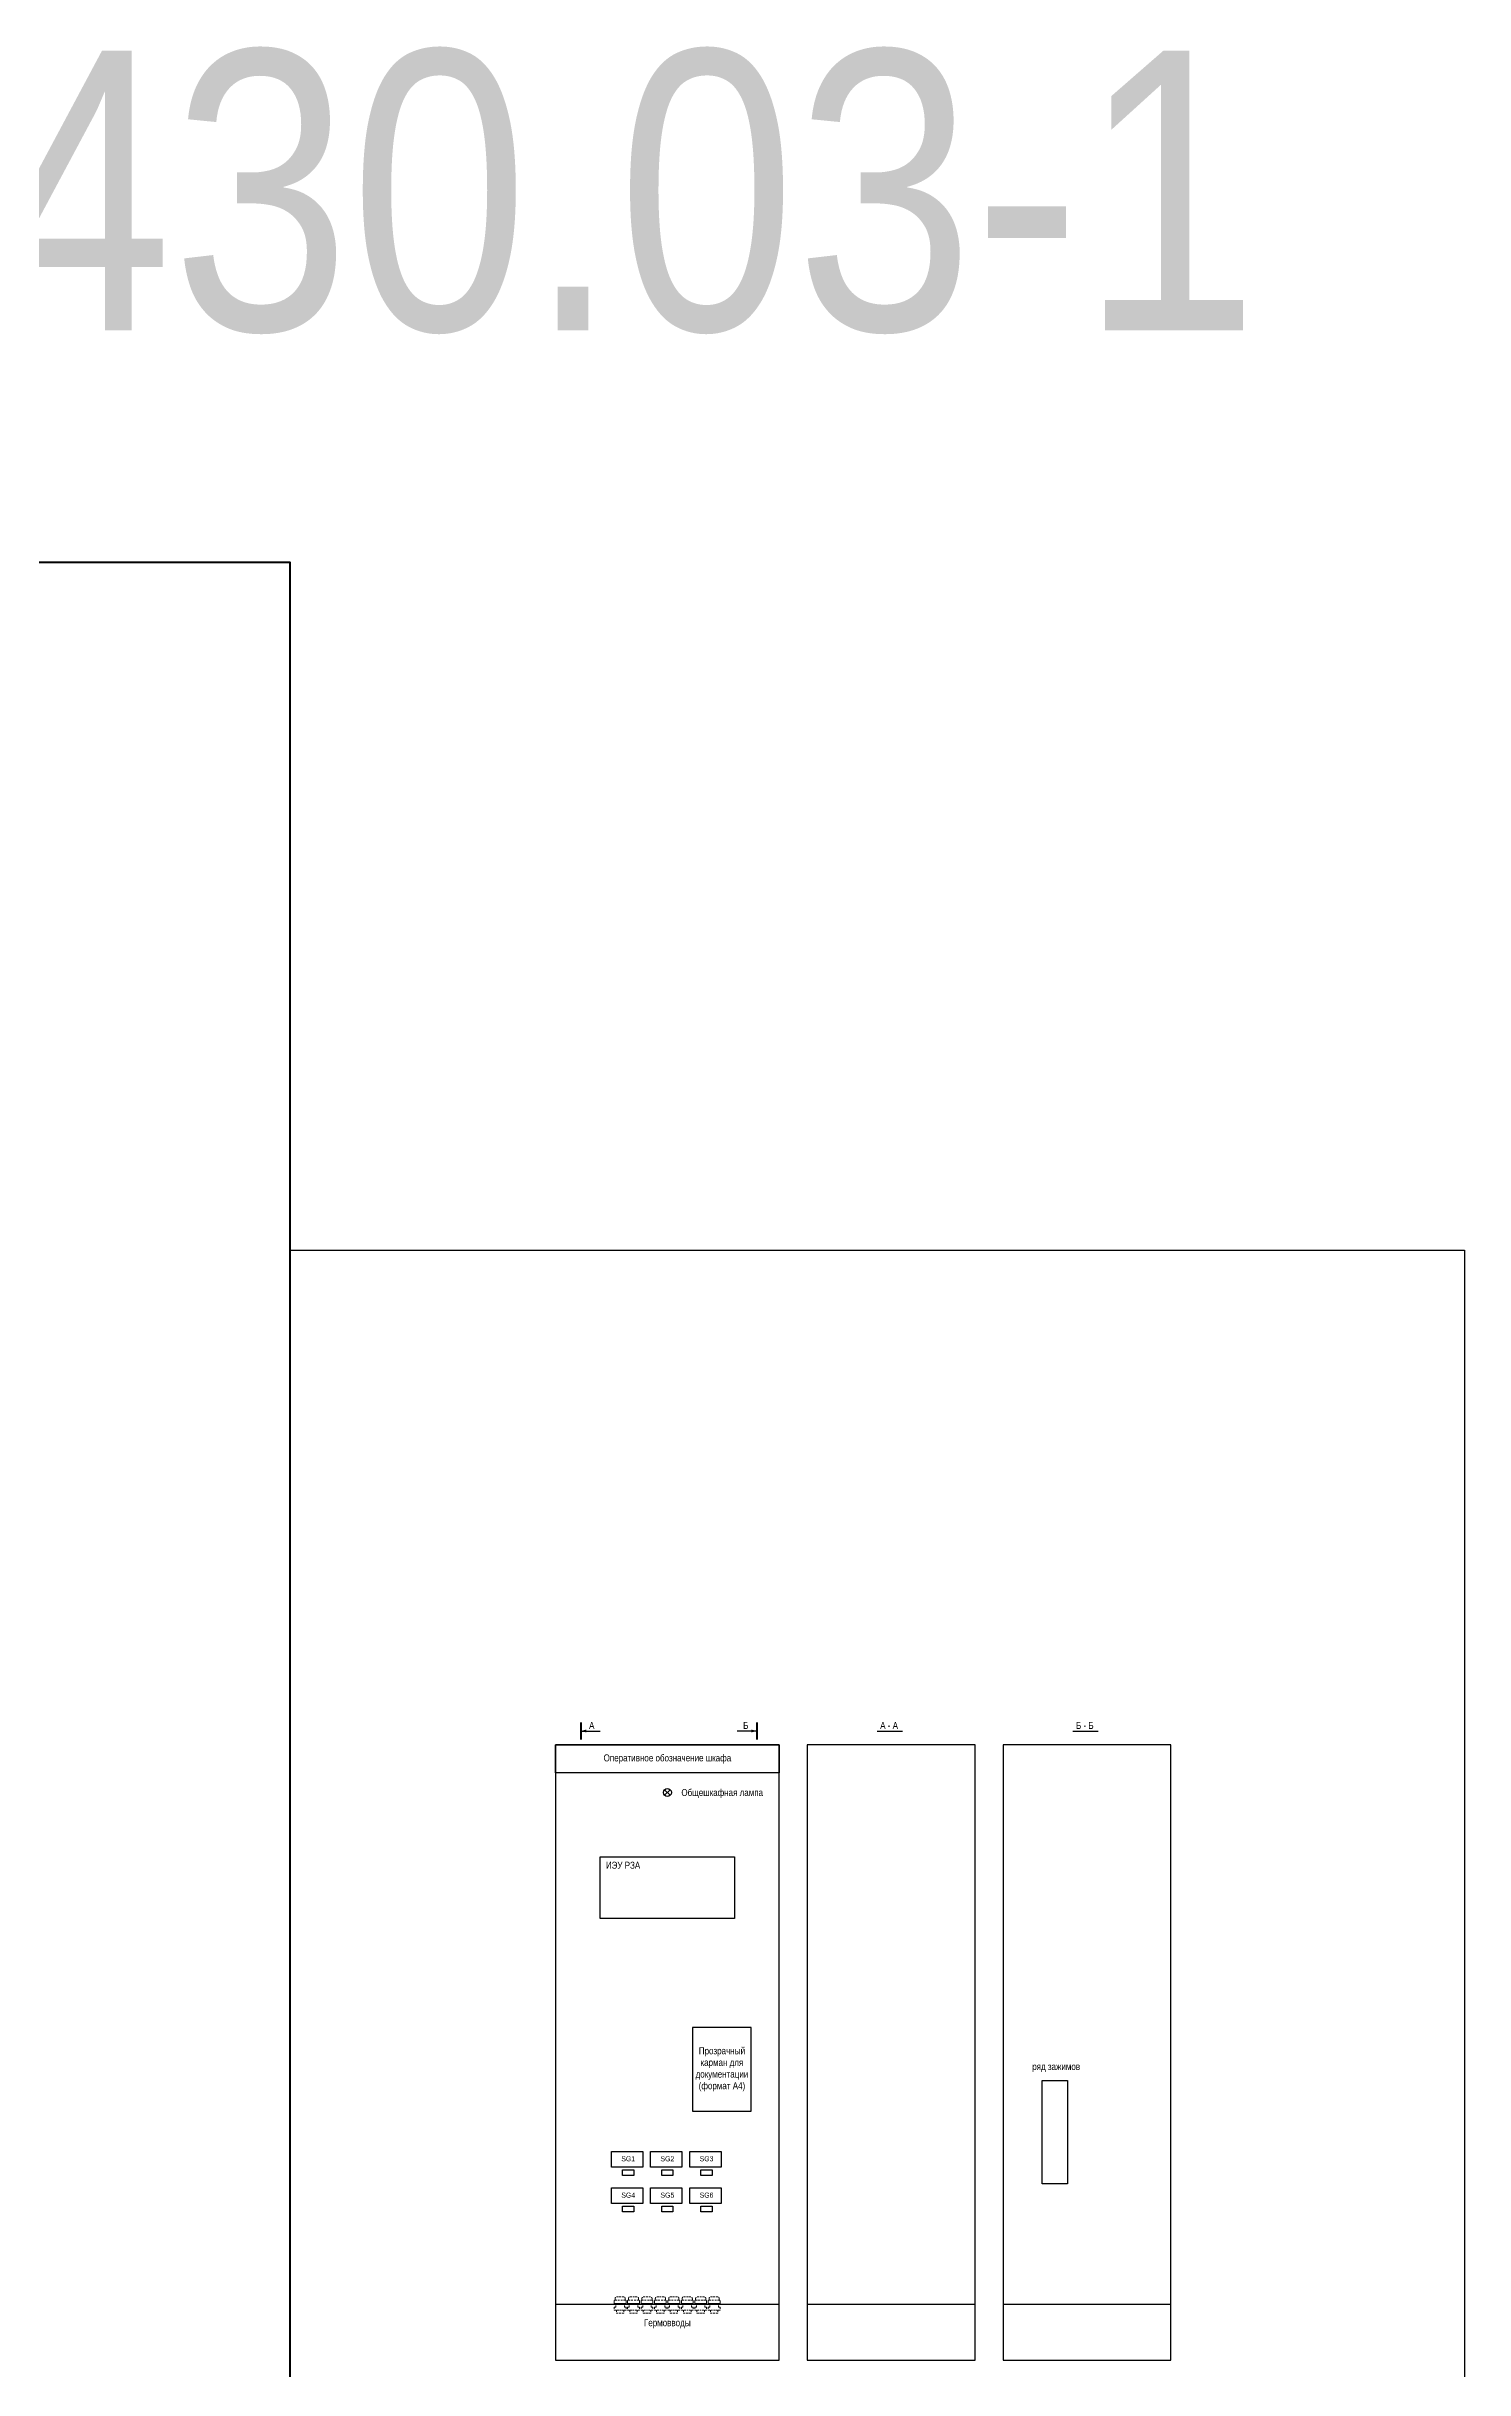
# Model space of a CAD drawing. Header units: millimetres. Extents: x 25558 to 49929, y 1902 to 19390.
# Drawn here: x 30859 to 31366, y 6163 to 6993 of the extents above; entities that cross this region are included whole.
import ezdxf
from ezdxf.enums import TextEntityAlignment as Align

# ---------------------------------------------------------------- set-up
doc = ezdxf.new("R2010")
doc.units = ezdxf.units.MM
doc.linetypes.add('штриховая2', pattern=[9.525, 6.35, -3.175])
for name, color, linetype, lineweight in [('Основная', 7, 'Continuous', 30), ('Толстая', 7, 'Continuous', 53), ('Тонкая', 7, 'Continuous', 5)]:
    doc.layers.add(name, color=color, linetype=linetype, lineweight=lineweight)
doc.styles.add('Narrow', font='ARIALN.TTF')

msp = doc.modelspace()

# ---------------------------------------------------------------- linework, layer by layer
at = {"linetype": 'штриховая2', "lineweight": 13, "ltscale": 0.1}
for p, q in [((31061.99, 6187.25), (31061.99, 6186)), ((31061.99, 6186), (31061.99, 6187.25)), ((31061.99, 6184.94), (31061.99, 6183.89)), ((31061.99, 6184.94), (31062.56, 6184.94)), ((31061.99, 6183.89), (31064.1, 6183.89)), ((31062.28, 6187.92), (31062.28, 6187.44)), ((31062.28, 6187.44), (31064.1, 6187.44)), ((31062.56, 6184.94), (31062.56, 6186)), ((31062.76, 6183.89), (31062.76, 6182.83)), ((31062.76, 6182.83), (31064.1, 6182.83)), ((31062.85, 6188.59), (31064.1, 6188.59)), ((31065.35, 6188.59), (31064.1, 6188.59)), ((31065.92, 6187.44), (31064.1, 6187.44)), ((31066.21, 6183.89), (31064.1, 6183.89)), ((31065.44, 6182.83), (31064.1, 6182.83)), ((31065.44, 6183.89), (31065.44, 6182.83)), ((31065.64, 6184.94), (31065.64, 6186)), ((31066.21, 6184.94), (31065.64, 6184.94)), ((31065.92, 6187.92), (31065.92, 6187.44)), ((31066.21, 6187.25), (31066.21, 6186)), ((31066.21, 6186), (31066.21, 6187.25)), ((31066.21, 6184.94), (31066.21, 6183.89)), ((31066.79, 6184.94), (31066.79, 6183.89)), ((31066.79, 6184.94), (31067.36, 6184.94)), ((31066.79, 6183.89), (31068.9, 6183.89)), ((31067.08, 6187.92), (31067.08, 6187.44)), ((31067.08, 6187.44), (31068.9, 6187.44)), ((31067.36, 6184.94), (31067.36, 6186)), ((31067.56, 6183.89), (31067.56, 6182.83)), ((31067.56, 6182.83), (31068.9, 6182.83)), ((31067.65, 6188.59), (31068.9, 6188.59)), ((31070.15, 6188.59), (31068.9, 6188.59)), ((31070.72, 6187.44), (31068.9, 6187.44)), ((31071.01, 6183.89), (31068.9, 6183.89)), ((31070.24, 6182.83), (31068.9, 6182.83)), ((31070.24, 6183.89), (31070.24, 6182.83)), ((31070.44, 6184.94), (31070.44, 6186)), ((31071.01, 6184.94), (31070.44, 6184.94)), ((31070.72, 6187.92), (31070.72, 6187.44)), ((31071.01, 6187.25), (31071.01, 6186)), ((31071.01, 6186), (31071.01, 6187.25)), ((31071.01, 6184.94), (31071.01, 6183.89)), ((31071.59, 6187.25), (31071.59, 6186)), ((31071.59, 6186), (31071.59, 6187.25)), ((31071.59, 6184.94), (31071.59, 6183.89)), ((31071.59, 6184.94), (31072.16, 6184.94)), ((31071.59, 6183.89), (31073.7, 6183.89)), ((31071.88, 6187.92), (31071.88, 6187.44)), ((31071.88, 6187.44), (31073.7, 6187.44)), ((31072.16, 6184.94), (31072.16, 6186)), ((31072.36, 6183.89), (31072.36, 6182.83)), ((31072.36, 6182.83), (31073.7, 6182.83)), ((31072.45, 6188.59), (31073.7, 6188.59)), ((31074.95, 6188.59), (31073.7, 6188.59)), ((31075.52, 6187.44), (31073.7, 6187.44)), ((31075.81, 6183.89), (31073.7, 6183.89)), ((31075.04, 6182.83), (31073.7, 6182.83)), ((31075.04, 6183.89), (31075.04, 6182.83)), ((31075.24, 6184.94), (31075.24, 6186)), ((31075.81, 6184.94), (31075.24, 6184.94)), ((31075.52, 6187.92), (31075.52, 6187.44)), ((31075.81, 6187.25), (31075.81, 6186)), ((31075.81, 6186), (31075.81, 6187.25)), ((31075.81, 6184.94), (31075.81, 6183.89)), ((31076.39, 6187.25), (31076.39, 6186)), ((31076.39, 6186), (31076.39, 6187.25)), ((31076.39, 6184.94), (31076.39, 6183.89)), ((31076.39, 6184.94), (31076.96, 6184.94)), ((31076.39, 6183.89), (31078.5, 6183.89)), ((31076.68, 6187.92), (31076.68, 6187.44)), ((31076.68, 6187.44), (31078.5, 6187.44)), ((31076.96, 6184.94), (31076.96, 6186)), ((31077.16, 6183.89), (31077.16, 6182.83)), ((31077.16, 6182.83), (31078.5, 6182.83)), ((31077.25, 6188.59), (31078.5, 6188.59)), ((31079.75, 6188.59), (31078.5, 6188.59)), ((31080.32, 6187.44), (31078.5, 6187.44)), ((31080.61, 6183.89), (31078.5, 6183.89)), ((31079.84, 6182.83), (31078.5, 6182.83)), ((31079.84, 6183.89), (31079.84, 6182.83)), ((31080.04, 6184.94), (31080.04, 6186)), ((31080.61, 6184.94), (31080.04, 6184.94)), ((31080.32, 6187.92), (31080.32, 6187.44)), ((31080.61, 6187.25), (31080.61, 6186)), ((31080.61, 6186), (31080.61, 6187.25)), ((31080.61, 6184.94), (31080.61, 6183.89)), ((31081.19, 6187.25), (31081.19, 6186)), ((31081.19, 6186), (31081.19, 6187.25)), ((31081.19, 6187.25), (31081.19, 6186)), ((31081.19, 6186), (31081.19, 6187.25)), ((31081.19, 6184.94), (31081.19, 6183.89)), ((31081.19, 6184.94), (31081.76, 6184.94)), ((31081.19, 6184.94), (31081.19, 6183.89)), ((31081.19, 6183.89), (31083.3, 6183.89)), ((31081.48, 6187.92), (31081.48, 6187.44)), ((31081.48, 6187.44), (31083.3, 6187.44)), ((31081.76, 6184.94), (31081.76, 6186)), ((31081.96, 6183.89), (31081.96, 6182.83)), ((31081.96, 6182.83), (31083.3, 6182.83)), ((31082.05, 6188.59), (31083.3, 6188.59)), ((31084.55, 6188.59), (31083.3, 6188.59)), ((31085.12, 6187.44), (31083.3, 6187.44)), ((31085.41, 6183.89), (31083.3, 6183.89)), ((31084.64, 6182.83), (31083.3, 6182.83)), ((31084.64, 6183.89), (31084.64, 6182.83)), ((31084.84, 6184.94), (31084.84, 6186)), ((31085.41, 6184.94), (31084.84, 6184.94)), ((31085.12, 6187.92), (31085.12, 6187.44)), ((31085.41, 6187.25), (31085.41, 6186)), ((31085.41, 6186), (31085.41, 6187.25)), ((31085.41, 6184.94), (31085.41, 6183.89)), ((31085.99, 6187.25), (31085.99, 6186)), ((31085.99, 6186), (31085.99, 6187.25)), ((31085.99, 6184.94), (31085.99, 6183.89)), ((31085.99, 6184.94), (31086.56, 6184.94)), ((31085.99, 6183.89), (31088.1, 6183.89)), ((31086.28, 6187.92), (31086.28, 6187.44)), ((31086.28, 6187.44), (31088.1, 6187.44)), ((31086.56, 6184.94), (31086.56, 6186)), ((31086.76, 6183.89), (31086.76, 6182.83)), ((31086.76, 6182.83), (31088.1, 6182.83)), ((31086.85, 6188.59), (31088.1, 6188.59)), ((31089.35, 6188.59), (31088.1, 6188.59)), ((31089.92, 6187.44), (31088.1, 6187.44)), ((31090.21, 6183.89), (31088.1, 6183.89)), ((31089.44, 6182.83), (31088.1, 6182.83)), ((31089.44, 6183.89), (31089.44, 6182.83)), ((31089.64, 6184.94), (31089.64, 6186)), ((31090.21, 6184.94), (31089.64, 6184.94)), ((31089.92, 6187.92), (31089.92, 6187.44)), ((31090.21, 6187.25), (31090.21, 6186)), ((31090.21, 6186), (31090.21, 6187.25)), ((31090.21, 6184.94), (31090.21, 6183.89)), ((31090.79, 6187.25), (31090.79, 6186)), ((31090.79, 6186), (31090.79, 6187.25)), ((31090.79, 6184.94), (31090.79, 6183.89)), ((31090.79, 6184.94), (31091.36, 6184.94)), ((31090.79, 6183.89), (31092.9, 6183.89)), ((31091.08, 6187.92), (31091.08, 6187.44)), ((31091.08, 6187.44), (31092.9, 6187.44)), ((31091.36, 6184.94), (31091.36, 6186)), ((31091.56, 6183.89), (31091.56, 6182.83)), ((31091.56, 6182.83), (31092.9, 6182.83)), ((31091.65, 6188.59), (31092.9, 6188.59)), ((31094.15, 6188.59), (31092.9, 6188.59)), ((31094.72, 6187.44), (31092.9, 6187.44)), ((31095.01, 6183.89), (31092.9, 6183.89)), ((31094.24, 6182.83), (31092.9, 6182.83)), ((31094.24, 6183.89), (31094.24, 6182.83)), ((31094.44, 6184.94), (31094.44, 6186)), ((31095.01, 6184.94), (31094.44, 6184.94)), ((31094.72, 6187.92), (31094.72, 6187.44)), ((31095.01, 6187.25), (31095.01, 6186)), ((31095.01, 6186), (31095.01, 6187.25)), ((31095.01, 6184.94), (31095.01, 6183.89)), ((31095.59, 6187.25), (31095.59, 6186)), ((31095.59, 6186), (31095.59, 6187.25)), ((31095.59, 6184.94), (31095.59, 6183.89)), ((31095.59, 6184.94), (31096.16, 6184.94)), ((31095.59, 6183.89), (31097.7, 6183.89)), ((31095.88, 6187.92), (31095.88, 6187.44)), ((31095.88, 6187.44), (31097.7, 6187.44)), ((31096.16, 6184.94), (31096.16, 6186)), ((31096.36, 6183.89), (31096.36, 6182.83)), ((31096.36, 6182.83), (31097.7, 6182.83)), ((31096.45, 6188.59), (31097.7, 6188.59)), ((31098.95, 6188.59), (31097.7, 6188.59)), ((31099.52, 6187.44), (31097.7, 6187.44)), ((31099.81, 6183.89), (31097.7, 6183.89)), ((31099.04, 6182.83), (31097.7, 6182.83)), ((31099.04, 6183.89), (31099.04, 6182.83)), ((31099.24, 6184.94), (31099.24, 6186)), ((31099.81, 6184.94), (31099.24, 6184.94)), ((31099.52, 6187.92), (31099.52, 6187.44)), ((31099.81, 6187.25), (31099.81, 6186)), ((31099.81, 6186), (31099.81, 6187.25)), ((31099.81, 6184.94), (31099.81, 6183.89))]:
    msp.add_line(p, q, dxfattribs=at)
msp.add_lwpolyline([(31366, 6563), (31366, 5969), (30946, 5969), (30946, 6563)], close=True)
for points in [[(31061.99, 6187.25), (31062.02, 6187.3), (31062.09, 6187.36), (31062.14, 6187.4), (31062.19, 6187.42), (31062.25, 6187.43), (31062.28, 6187.44)], [(31062.28, 6187.92), (31062.29, 6188.1), (31062.32, 6188.23), (31062.38, 6188.36), (31062.47, 6188.47), (31062.58, 6188.54), (31062.72, 6188.59), (31062.95, 6188.59)], [(31065.92, 6187.92), (31065.91, 6188.1), (31065.88, 6188.23), (31065.82, 6188.36), (31065.74, 6188.47), (31065.63, 6188.54), (31065.48, 6188.59), (31065.25, 6188.59)], [(31066.21, 6187.25), (31066.18, 6187.3), (31066.11, 6187.36), (31066.06, 6187.4), (31066.01, 6187.42), (31065.95, 6187.43), (31065.92, 6187.44)], [(31066.79, 6187.25), (31066.82, 6187.3), (31066.89, 6187.36), (31066.94, 6187.4), (31066.99, 6187.42), (31067.05, 6187.43), (31067.08, 6187.44)], [(31067.08, 6187.92), (31067.09, 6188.1), (31067.12, 6188.23), (31067.18, 6188.36), (31067.27, 6188.47), (31067.38, 6188.54), (31067.52, 6188.59), (31067.75, 6188.59)], [(31070.72, 6187.92), (31070.71, 6188.1), (31070.68, 6188.23), (31070.62, 6188.36), (31070.54, 6188.47), (31070.43, 6188.54), (31070.28, 6188.59), (31070.05, 6188.59)], [(31071.01, 6187.25), (31070.98, 6187.3), (31070.91, 6187.36), (31070.86, 6187.4), (31070.81, 6187.42), (31070.75, 6187.43), (31070.72, 6187.44)], [(31071.59, 6187.25), (31071.62, 6187.3), (31071.69, 6187.36), (31071.74, 6187.4), (31071.79, 6187.42), (31071.85, 6187.43), (31071.88, 6187.44)], [(31071.88, 6187.92), (31071.89, 6188.1), (31071.92, 6188.23), (31071.98, 6188.36), (31072.07, 6188.47), (31072.18, 6188.54), (31072.32, 6188.59), (31072.55, 6188.59)], [(31075.52, 6187.92), (31075.51, 6188.1), (31075.48, 6188.23), (31075.42, 6188.36), (31075.34, 6188.47), (31075.23, 6188.54), (31075.08, 6188.59), (31074.85, 6188.59)], [(31075.81, 6187.25), (31075.78, 6187.3), (31075.71, 6187.36), (31075.66, 6187.4), (31075.61, 6187.42), (31075.55, 6187.43), (31075.52, 6187.44)], [(31076.39, 6187.25), (31076.42, 6187.3), (31076.49, 6187.36), (31076.54, 6187.4), (31076.59, 6187.42), (31076.65, 6187.43), (31076.68, 6187.44)], [(31076.68, 6187.92), (31076.69, 6188.1), (31076.72, 6188.23), (31076.78, 6188.36), (31076.87, 6188.47), (31076.98, 6188.54), (31077.12, 6188.59), (31077.35, 6188.59)], [(31080.32, 6187.92), (31080.31, 6188.1), (31080.28, 6188.23), (31080.22, 6188.36), (31080.14, 6188.47), (31080.03, 6188.54), (31079.88, 6188.59), (31079.65, 6188.59)], [(31080.61, 6187.25), (31080.58, 6187.3), (31080.51, 6187.36), (31080.46, 6187.4), (31080.41, 6187.42), (31080.35, 6187.43), (31080.32, 6187.44)], [(31081.19, 6187.25), (31081.22, 6187.3), (31081.29, 6187.36), (31081.34, 6187.4), (31081.39, 6187.42), (31081.45, 6187.43), (31081.48, 6187.44)], [(31081.48, 6187.92), (31081.49, 6188.1), (31081.52, 6188.23), (31081.58, 6188.36), (31081.67, 6188.47), (31081.78, 6188.54), (31081.92, 6188.59), (31082.15, 6188.59)], [(31085.12, 6187.92), (31085.11, 6188.1), (31085.08, 6188.23), (31085.02, 6188.36), (31084.94, 6188.47), (31084.83, 6188.54), (31084.68, 6188.59), (31084.45, 6188.59)], [(31085.41, 6187.25), (31085.38, 6187.3), (31085.31, 6187.36), (31085.26, 6187.4), (31085.21, 6187.42), (31085.15, 6187.43), (31085.12, 6187.44)], [(31085.99, 6187.25), (31086.02, 6187.3), (31086.09, 6187.36), (31086.14, 6187.4), (31086.19, 6187.42), (31086.25, 6187.43), (31086.28, 6187.44)], [(31086.28, 6187.92), (31086.29, 6188.1), (31086.32, 6188.23), (31086.38, 6188.36), (31086.47, 6188.47), (31086.58, 6188.54), (31086.72, 6188.59), (31086.95, 6188.59)], [(31089.92, 6187.92), (31089.91, 6188.1), (31089.88, 6188.23), (31089.82, 6188.36), (31089.74, 6188.47), (31089.63, 6188.54), (31089.48, 6188.59), (31089.25, 6188.59)], [(31090.21, 6187.25), (31090.18, 6187.3), (31090.11, 6187.36), (31090.06, 6187.4), (31090.01, 6187.42), (31089.95, 6187.43), (31089.92, 6187.44)], [(31090.79, 6187.25), (31090.82, 6187.3), (31090.89, 6187.36), (31090.94, 6187.4), (31090.99, 6187.42), (31091.05, 6187.43), (31091.08, 6187.44)], [(31091.08, 6187.92), (31091.09, 6188.1), (31091.12, 6188.23), (31091.18, 6188.36), (31091.27, 6188.47), (31091.38, 6188.54), (31091.52, 6188.59), (31091.75, 6188.59)], [(31094.72, 6187.92), (31094.71, 6188.1), (31094.68, 6188.23), (31094.62, 6188.36), (31094.54, 6188.47), (31094.43, 6188.54), (31094.28, 6188.59), (31094.05, 6188.59)], [(31095.01, 6187.25), (31094.98, 6187.3), (31094.91, 6187.36), (31094.86, 6187.4), (31094.81, 6187.42), (31094.75, 6187.43), (31094.72, 6187.44)], [(31095.59, 6187.25), (31095.62, 6187.3), (31095.69, 6187.36), (31095.74, 6187.4), (31095.79, 6187.42), (31095.85, 6187.43), (31095.88, 6187.44)], [(31095.88, 6187.92), (31095.89, 6188.1), (31095.92, 6188.23), (31095.98, 6188.36), (31096.07, 6188.47), (31096.18, 6188.54), (31096.32, 6188.59), (31096.55, 6188.59)], [(31099.52, 6187.92), (31099.51, 6188.1), (31099.48, 6188.23), (31099.42, 6188.36), (31099.34, 6188.47), (31099.23, 6188.54), (31099.08, 6188.59), (31098.85, 6188.59)], [(31099.81, 6187.25), (31099.78, 6187.3), (31099.71, 6187.36), (31099.66, 6187.4), (31099.61, 6187.42), (31099.55, 6187.43), (31099.52, 6187.44)]]:
    msp.add_spline(points, degree=3, dxfattribs=at)
at = {"layer": 'Основная', "ltscale": 100}
msp.add_line((31041, 6186), (31121, 6186), dxfattribs=at)
at = {"layer": 'Основная', "linetype": 'штриховая2', "lineweight": 13, "ltscale": 1000}
for p, q in [((31061.99, 6186.19), (31064.1, 6186.19)), ((31061.99, 6186), (31064.1, 6186)), ((31062.56, 6186), (31061.99, 6186)), ((31066.21, 6186.19), (31064.1, 6186.19)), ((31066.21, 6186), (31064.1, 6186)), ((31065.64, 6186), (31066.21, 6186)), ((31066.79, 6187.25), (31066.79, 6186)), ((31066.79, 6186), (31066.79, 6187.25)), ((31066.79, 6186.19), (31068.9, 6186.19)), ((31066.79, 6186), (31068.9, 6186)), ((31067.36, 6186), (31066.79, 6186)), ((31071.01, 6186.19), (31068.9, 6186.19)), ((31071.01, 6186), (31068.9, 6186)), ((31070.44, 6186), (31071.01, 6186)), ((31071.59, 6186.19), (31073.7, 6186.19)), ((31071.59, 6186), (31073.7, 6186)), ((31072.16, 6186), (31071.59, 6186)), ((31075.81, 6186.19), (31073.7, 6186.19)), ((31075.81, 6186), (31073.7, 6186)), ((31075.24, 6186), (31075.81, 6186)), ((31076.39, 6186.19), (31078.5, 6186.19)), ((31076.39, 6186), (31078.5, 6186)), ((31076.96, 6186), (31076.39, 6186)), ((31080.61, 6186.19), (31078.5, 6186.19)), ((31080.61, 6186), (31078.5, 6186)), ((31080.04, 6186), (31080.61, 6186)), ((31081.19, 6186.19), (31083.3, 6186.19)), ((31081.19, 6186), (31083.3, 6186)), ((31081.76, 6186), (31081.19, 6186)), ((31085.41, 6186.19), (31083.3, 6186.19)), ((31085.41, 6186), (31083.3, 6186)), ((31084.84, 6186), (31085.41, 6186)), ((31085.99, 6186.19), (31088.1, 6186.19)), ((31085.99, 6186), (31088.1, 6186)), ((31086.56, 6186), (31085.99, 6186)), ((31090.21, 6186.19), (31088.1, 6186.19)), ((31090.21, 6186), (31088.1, 6186)), ((31089.64, 6186), (31090.21, 6186)), ((31090.79, 6186.19), (31092.9, 6186.19)), ((31090.79, 6186), (31092.9, 6186)), ((31091.36, 6186), (31090.79, 6186)), ((31095.01, 6186.19), (31092.9, 6186.19)), ((31095.01, 6186), (31092.9, 6186)), ((31094.44, 6186), (31095.01, 6186)), ((31095.59, 6186.19), (31097.7, 6186.19)), ((31095.59, 6186), (31097.7, 6186)), ((31096.16, 6186), (31095.59, 6186)), ((31099.81, 6186.19), (31097.7, 6186.19)), ((31099.81, 6186), (31097.7, 6186)), ((31099.24, 6186), (31099.81, 6186))]:
    msp.add_line(p, q, dxfattribs=at)
at = {"layer": 'Основная', "ltscale": 100}
for points in [[(31050, 6391, 0, 1, 0), (31052, 6391, 0, 0, 0)], [(31113, 6391, 0, 1, 0), (31111, 6391, 0, 0, 0)]]:
    msp.add_lwpolyline(points, format="xyseb", dxfattribs=at)
for points in [[(31050, 6391), (31057, 6391)], [(31113, 6391), (31106, 6391)], [(31156, 6391), (31165, 6391)], [(31226, 6391), (31235, 6391)], [(31080, 6370), (31082, 6368)], [(31080, 6368), (31082, 6370)], [(31131, 6186), (31191, 6186)], [(31201, 6186), (31261, 6186)]]:
    msp.add_lwpolyline(points, dxfattribs=at)
at = {"layer": 'Основная'}
for points in [[(31041, 6166), (31121, 6166), (31121, 6386), (31041, 6386)], [(31191, 6386), (31131, 6386), (31131, 6166), (31191, 6166)], [(31261, 6386), (31201, 6386), (31201, 6166), (31261, 6166)], [(31057, 6346), (31105, 6346), (31105, 6324), (31057, 6324)], [(31090, 6255), (31111, 6255), (31111, 6285), (31090, 6285)], [(31215, 6266), (31224, 6266), (31224, 6229), (31215, 6229)], [(31065, 6234), (31069, 6234), (31069, 6232), (31065, 6232)], [(31079, 6234), (31083, 6234), (31083, 6232), (31079, 6232)], [(31093, 6234), (31097, 6234), (31097, 6232), (31093, 6232)], [(31065, 6221), (31069, 6221), (31069, 6219), (31065, 6219)], [(31079, 6221), (31083, 6221), (31083, 6219), (31079, 6219)], [(31093, 6221), (31097, 6221), (31097, 6219), (31093, 6219)]]:
    msp.add_lwpolyline(points, close=True, dxfattribs=at)
at = {"layer": 'Основная', "ltscale": 100}
msp.add_lwpolyline([(31041, 6386), (31121, 6386), (31121, 6376), (31041, 6376)], close=True, dxfattribs=at)
at = {"layer": 'Основная', "ltscale": 0.35}
for points in [[(31061, 6240.6), (31072.2, 6240.6), (31072.2, 6235), (31061, 6235)], [(31075, 6240.6), (31086.2, 6240.6), (31086.2, 6235), (31075, 6235)], [(31089, 6240.6), (31100.2, 6240.6), (31100.2, 6235), (31089, 6235)], [(31061, 6227.6), (31072.2, 6227.6), (31072.2, 6222), (31061, 6222)], [(31075, 6227.6), (31086.2, 6227.6), (31086.2, 6222), (31075, 6222)], [(31089, 6227.6), (31100.2, 6227.6), (31100.2, 6222), (31089, 6222)]]:
    msp.add_lwpolyline(points, close=True, dxfattribs=at)
msp.add_circle((31081, 6369), 1.41, dxfattribs=at)
at = {"layer": 'Толстая', "ltscale": 100}
for points in [[(31050, 6394), (31050, 6388)], [(31113, 6394), (31113, 6388)]]:
    msp.add_lwpolyline(points, dxfattribs=at)
at = {"layer": 'Тонкая', "color": 3, "lineweight": 50}
msp.add_lwpolyline([(30946, 5969), (30352, 5969), (30352, 6809), (30946, 6809)], close=True, dxfattribs=at)

# ---------------------------------------------------------------- texts
at = {"style": 'Narrow'}
msp.add_text('ШЭТ 430.03-1', height=100, dxfattribs=at).set_placement((30551, 6892))
at = {"layer": 'Основная', "style": 'Narrow'}
for s, p in [('А', (31053, 6393)), ('Б', (31108.09, 6393)), ('А - А', (31157.09, 6393)), ('Б - Б', (31227.09, 6393)), ('Общешкафная лампа', (31086, 6369)), ('ИЭУ РЗА', (31059, 6343)), ('ИЭУ РЗА', (31059, 6343))]:
    msp.add_text(s, height=2.5, dxfattribs=at).set_placement(p, align=Align.MIDDLE_LEFT)
for s, height, p in [('ряд зажимов', 2.5, (31220, 6271)), ('SG1', 1.8, (31067, 6238)), ('SG2', 1.8, (31081, 6238)), ('SG3', 1.8, (31095, 6238)), ('SG4', 1.8, (31067, 6225)), ('SG5', 1.8, (31081, 6225)), ('SG6', 1.8, (31095, 6225))]:
    msp.add_text(s, height=height, dxfattribs=at).set_placement(p, align=Align.MIDDLE_CENTER)
at = {"layer": 'Основная', "char_height": 2.5, "attachment_point": 5, "style": 'Narrow'}
for s, insert, width in [('Оперативное обозначение шкафа', (31081, 6381), 80), ('Прозрачный карман для документации (формат А4)', (31100.5, 6270), 21), ('Гермовводы ', (31081, 6179), 58)]:
    msp.add_mtext(s, dxfattribs=dict(at, insert=insert, width=width))

doc.saveas('drawing.dxf')
